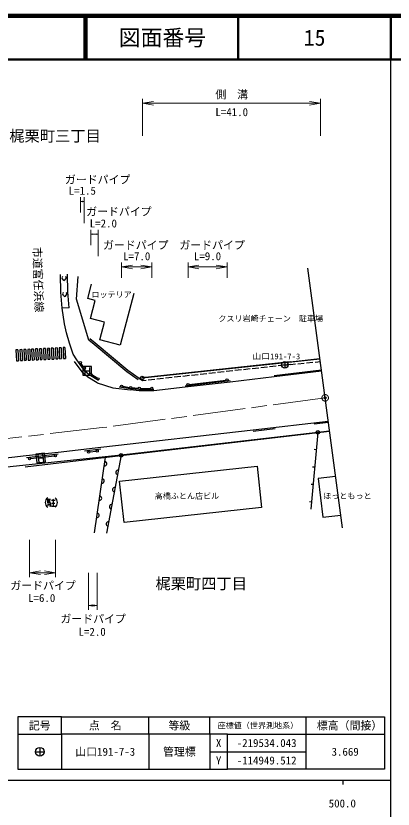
# Model space of a CAD drawing. Units: millimetres at full size, sheet at 1:1000; details may follow other scales. Extents: x 40000 to 680000, y 20000 to 380000.
# Drawn here: x 493015 to 579500, y 198357 to 380000 of the extents above; entities that cross this region are included whole.
import ezdxf
from ezdxf.enums import TextEntityAlignment as Align

# ---------------------------------------------------------------- set-up
doc = ezdxf.new("R2010")
doc.units = ezdxf.units.MM
doc.header["$LTSCALE"] = 1000
doc.header["$PDMODE"] = 32
doc.header["$PDSIZE"] = 500
doc.linetypes.add('CHAIN', pattern=[18.5, 12, -1.5, 3.5, -1.5])
for name, color, linetype, lineweight in [('M-BGD', 7, 'Continuous', 25), ('M-BMK', 2, 'CHAIN', 13), ('M-BMK-HTXT', 7, 'Continuous', 13), ('M-BMK-OTRS', 5, 'Continuous', 25), ('M-BMK-ROW', 30, 'Continuous', 25), ('M-BMK-SRVR', 3, 'Continuous', 25), ('M-STR-HTXT', 7, 'Continuous', 13), ('M-STR-STRC', 7, 'Continuous', 25), ('M-TTL', 2, 'Continuous', 140), ('M-TTL-BAND', 7, 'Continuous', 25), ('M-TTL-LINE', 7, 'Continuous', 50)]:
    doc.layers.add(name, color=color, linetype=linetype, lineweight=lineweight)
doc.layers.add('M-OTRS', color=6, linetype='Continuous')
doc.layers.add('M-TTL-TXT', color=7, linetype='Continuous')
doc.styles.add('ＭＳ ゴシック', font='')
doc.styles.get('ＭＳ ゴシック').set_extended_font_data('MS Gothic')

# ---------------------------------------------------------------- blocks, each defined once
blk = doc.blocks.new('open_arrow')
at = {"color": 0, "linetype": 'Continuous', "lineweight": -2}
blk.add_lwpolyline([(7.5, 1.25), (0, 0), (7.5, -1.25)], dxfattribs=at)

msp = doc.modelspace()

# ---------------------------------------------------------------- linework, layer by layer
at = {"layer": 'M-BGD'}
for p, q in [((503344, 316706), (503222, 320771)), ((504942, 316793), (504822, 320819)), ((506888, 315155), (507266, 320296)), ((509526, 315272), (510386, 318541)), ((503632, 313052), (503344, 316706)), ((505227, 313178), (504942, 316793)), ((520037, 316445), (516915, 304586)), ((509741, 305754), (506888, 315155)), ((511232, 314823), (509526, 315272)), ((510150, 310716), (511232, 314823)), ((505227, 313178), (503632, 313052)), ((504129, 309471), (503632, 313052)), ((513321, 309881), (510150, 310716)), ((504621, 307438), (504129, 309471)), ((512250, 305813), (513321, 309881)), ((505289, 305022), (504621, 307438)), ((510969, 304728), (509741, 305754)), ((511226, 305035), (509998, 306061)), ((516915, 304586), (512250, 305813)), ((506177, 302520), (505289, 305022)), ((518452, 298478), (510969, 304728)), ((518695, 298796), (511226, 305035)), ((506972, 301225), (506177, 302520)), ((508906, 298588), (506972, 301225)), ((555869, 300803), (522006, 297083)), ((552677, 299798), (551186, 299635)), ((554665, 300017), (553174, 299853)), ((555940, 300157), (555162, 300071)), ((562728, 301432), (555888, 300733)), ((557145, 300208), (555954, 300086)), ((559135, 300411), (557643, 300259)), ((561125, 300615), (559632, 300462)), ((562814, 300787), (561622, 300665)), ((509854, 297772), (508906, 298588)), ((521073, 296650), (518452, 298478)), ((521301, 296978), (518695, 298796)), ((536772, 298051), (535281, 297887)), ((538760, 298269), (537269, 298106)), ((540748, 298488), (539257, 298324)), ((542736, 298706), (541245, 298543)), ((544724, 298925), (543233, 298761)), ((546712, 299143), (545221, 298979)), ((548700, 299362), (547209, 299198)), ((550689, 299580), (549197, 299416)), ((563071, 298858), (552206, 297610)), ((511986, 296474), (509854, 297772)), ((522077, 296437), (521301, 296978)), ((522856, 296522), (522077, 296437)), ((524844, 296741), (523353, 296577)), ((526832, 296959), (525341, 296795)), ((528820, 297177), (527329, 297014)), ((530808, 297396), (529317, 297232)), ((532796, 297614), (531305, 297450)), ((542142, 296404), (531818, 295197)), ((534784, 297833), (533293, 297669)), ((519286, 294605), (516716, 294992)), ((521297, 294425), (519286, 294605)), ((524648, 294403), (521297, 294425)), ((552443, 285449), (547391, 284861)), ((564670, 286859), (561383, 286479)), ((517047, 279364), (562906, 284698)), ((562240, 284621), (560669, 267009)), ((562240, 284621), (561742, 284665)), ((562906, 284698), (564927, 284931)), ((512525, 280767), (508762, 280299)), ((561884, 280637), (561386, 280681)), ((495133, 276772), (517047, 279364)), ((502750, 279643), (495422, 278830)), ((511035, 261646), (513568, 278953)), ((517170, 279379), (513806, 261565)), ((516811, 273456), (548298, 276911)), ((548298, 276911), (549337, 267443)), ((561529, 276652), (561031, 276697)), ((566309, 274558), (562316, 274089)), ((517850, 263988), (516811, 273456)), ((561173, 272668), (560675, 272713)), ((562316, 274089), (563362, 265175)), ((500356, 268427), (500356, 269365)), ((500356, 269365), (500941, 269365)), ((500356, 269074), (500886, 269074)), ((500653, 269365), (500653, 268427)), ((501183, 269074), (502005, 269074)), ((501183, 269074), (501998, 269074)), ((501474, 269430), (501649, 269136)), ((501587, 269074), (501587, 267723)), ((500358, 268191), (500241, 267901)), ((500356, 268780), (500883, 268780)), ((501064, 268427), (500356, 268427)), ((500476, 268193), (500536, 267901)), ((500652, 268191), (500710, 267903)), ((500769, 268191), (500887, 267957)), ((500773, 267726), (500883, 267664)), ((500883, 267664), (501005, 267833)), ((501005, 267833), (501064, 268124)), ((501064, 268124), (501064, 268427)), ((501180, 267723), (501995, 267723)), ((501241, 268427), (501940, 268427)), ((549337, 267443), (517850, 263988)), ((560818, 268684), (560320, 268728)), ((563362, 265175), (567495, 265660))]:
    msp.add_line(p, q, dxfattribs=at)
for centre, radius, start, end in [((503858, 320012), 299, 113.25083, 257.08427), ((504058, 319703), 267, 176.33106, 3.27388), ((504260, 320011), 299, 282.52067, 66.3541), ((504025, 316344), 299, 113.25083, 257.08427), ((504427, 316342), 299, 282.52067, 66.3541), ((504225, 316035), 267, 176.33106, 3.27388), ((513352, 277477), 500, 261.67343, 81.67343), ((516428, 275448), 500, 79.30574, 259.30574), ((512773, 273519), 500, 261.67343, 81.67343), ((515686, 271518), 500, 79.30574, 259.30574), ((501016, 268574), 1264, 123.85503, 236.14497), ((501287, 268574), 1264, 303.85503, 56.14497), ((512194, 269562), 500, 261.67343, 81.67343), ((514943, 267587), 500, 79.30574, 259.30574), ((511614, 265604), 500, 261.67343, 81.67343), ((514201, 263657), 500, 79.30574, 259.30574)]:
    msp.add_arc(centre, radius, start, end, dxfattribs=at)
at = {"layer": 'M-BMK'}
for p, q in [((563915, 292527), (512777, 285712)), ((512777, 285712), (429334, 276165))]:
    msp.add_line(p, q, dxfattribs=at)
msp.add_circle((563915, 292527), 750, dxfattribs=at)
at = {"layer": 'M-BMK-OTRS'}
for p, q in [((563915, 292527), (559951, 322264)), ((567878, 262790), (563915, 292527))]:
    msp.add_line(p, q, dxfattribs=at)
at = {"layer": 'M-BMK-ROW'}
msp.add_line((522006, 297083), (562728, 301432), dxfattribs=at)
msp.add_lwpolyline([(564927, 284931), (562240, 284621), (517170, 279379), (477064, 275191)], dxfattribs=at)
for centre in [(522006, 297083), (562240, 284621), (517170, 279379)]:
    msp.add_circle(centre, 400, dxfattribs=at)
at = {"layer": 'M-BMK-SRVR'}
for p, q in [((553901, 300078), (555401, 300078)), ((554651, 300828), (554651, 299329)), ((503500, 219500), (493500, 219500)), ((493500, 219500), (493500, 215500)), ((503500, 215500), (503500, 219500)), ((503500, 219500), (523500, 219500)), ((523500, 215500), (523500, 219500)), ((523500, 219500), (537500, 219500)), ((537500, 215500), (537500, 219500)), ((537500, 219500), (559500, 219500)), ((559500, 219500), (559500, 215500)), ((559500, 219500), (577500, 219500)), ((577500, 219500), (577500, 215500)), ((493500, 215500), (503500, 215500)), ((493500, 215500), (493500, 207500)), ((523500, 215500), (503500, 215500)), ((503500, 215500), (503500, 207500)), ((537500, 215500), (523500, 215500)), ((523500, 215500), (523500, 207500)), ((541500, 215500), (537500, 215500)), ((537500, 215500), (537500, 211500)), ((541500, 211500), (541500, 215500)), ((541500, 215500), (559500, 215500)), ((559500, 215500), (559500, 211500)), ((559500, 215500), (577500, 215500)), ((577500, 215500), (577500, 207500)), ((497500, 211500), (499500, 211500)), ((498500, 212500), (498500, 210500)), ((537500, 211500), (541500, 211500)), ((537500, 211500), (537500, 207500)), ((541500, 207500), (541500, 211500)), ((541500, 211500), (559500, 211500)), ((559500, 211500), (559500, 207500)), ((493500, 207500), (503500, 207500)), ((503500, 207500), (523500, 207500)), ((523500, 207500), (537500, 207500)), ((537500, 207500), (541500, 207500)), ((559500, 207500), (541500, 207500)), ((577500, 207500), (559500, 207500))]:
    msp.add_line(p, q, dxfattribs=at)
for centre, radius in [((554651, 300078), 750), ((498500, 211500), 1000)]:
    msp.add_circle(centre, radius, dxfattribs=at)
at = {"layer": 'M-OTRS'}
msp.add_point((563915, 292527), dxfattribs=at)
at = {"layer": 'M-STR-HTXT'}
for p, q in [((522077, 352500), (522077, 361000)), ((522077, 360000), (562814, 360000)), ((562814, 352500), (562814, 361000)), ((507805, 335000), (507805, 338500)), ((508692, 332500), (508692, 338500)), ((507805, 337500), (508692, 337500)), ((510181, 327500), (510181, 331000)), ((511889, 325000), (511889, 331000)), ((510181, 330000), (511889, 330000)), ((517255, 320000), (517255, 323500)), ((524180, 320000), (524180, 323500)), ((532478, 320000), (532478, 323500)), ((541417, 320000), (541417, 323500)), ((517255, 322500), (524180, 322500)), ((532478, 322500), (541417, 322500)), ((496150, 260000), (496150, 251500)), ((502088, 260000), (502088, 251500)), ((496150, 252500), (502088, 252500)), ((509692, 252500), (509692, 244000)), ((511669, 252500), (511669, 244000)), ((509692, 245000), (511669, 245000))]:
    msp.add_line(p, q, dxfattribs=at)
at = {"layer": 'M-STR-STRC'}
for p, q in [((493493, 303532), (493044, 303511)), ((493044, 303511), (493165, 301016)), ((493493, 303532), (493614, 301038)), ((494392, 303576), (493943, 303554)), ((493943, 303554), (494063, 301059)), ((494392, 303576), (494513, 301081)), ((495291, 303619), (494842, 303598)), ((494842, 303598), (494962, 301103)), ((495291, 303619), (495412, 301125)), ((496190, 303663), (495741, 303641)), ((495741, 303641), (495861, 301146)), ((496190, 303663), (496311, 301168)), ((497089, 303706), (496640, 303684)), ((496640, 303684), (496760, 301190)), ((497089, 303706), (497210, 301212)), ((497988, 303750), (497539, 303728)), ((497539, 303728), (497659, 301233)), ((497988, 303750), (498109, 301255)), ((498887, 303793), (498438, 303771)), ((498438, 303771), (498558, 301277)), ((498887, 303793), (499008, 301298)), ((499786, 303836), (499337, 303815)), ((499337, 303815), (499457, 301320)), ((499786, 303836), (499907, 301342)), ((500685, 303880), (500236, 303858)), ((500236, 303858), (500356, 301364)), ((500685, 303880), (500806, 301385)), ((501584, 303923), (501135, 303902)), ((501135, 303902), (501255, 301407)), ((501584, 303923), (501705, 301429)), ((502483, 303967), (502034, 303945)), ((502034, 303945), (502154, 301450)), ((502483, 303967), (502604, 301472)), ((503382, 304010), (502932, 303988)), ((502932, 303988), (503053, 301494)), ((503382, 304010), (503502, 301516)), ((504281, 304054), (503831, 304032)), ((503831, 304032), (503952, 301537)), ((504281, 304054), (504401, 301559)), ((503952, 301537), (504401, 301559)), ((493165, 301016), (493614, 301038)), ((494063, 301059), (494513, 301081)), ((494962, 301103), (495412, 301125)), ((495861, 301146), (496311, 301168)), ((496760, 301190), (497210, 301212)), ((497659, 301233), (498109, 301255)), ((498558, 301277), (499008, 301298)), ((499457, 301320), (499907, 301342)), ((500356, 301364), (500806, 301385)), ((501255, 301407), (501705, 301429)), ((502154, 301450), (502604, 301472)), ((503053, 301494), (503502, 301516)), ((508463, 298178), (506488, 300870)), ((508544, 299588), (507953, 300394)), ((510366, 299706), (508366, 299706)), ((508366, 299706), (508366, 297706)), ((509500, 297286), (508463, 298178)), ((508906, 297791), (508906, 299490)), ((508906, 298706), (509897, 298706)), ((509897, 299501), (509897, 297796)), ((510366, 297706), (510366, 299706)), ((563104, 298610), (552236, 297361)), ((508366, 297706), (510366, 297706)), ((511673, 295961), (509500, 297286)), ((511675, 297014), (510394, 297794)), ((542171, 296155), (531845, 294948)), ((532726, 295605), (541169, 296592)), ((552236, 297361), (542171, 296155)), ((511673, 295961), (515269, 294852)), ((515269, 294852), (519264, 294356)), ((517502, 295177), (519074, 294940)), ((521285, 294175), (519264, 294356)), ((519571, 294881), (521062, 294747)), ((521561, 294723), (523930, 294708)), ((531845, 294948), (524661, 294153)), ((524661, 294153), (521285, 294175)), ((564631, 287149), (547396, 285111)), ((547396, 285111), (512477, 281139)), ((502706, 280041), (495377, 279227)), ((499561, 279882), (497575, 279649)), ((499795, 277896), (499561, 279882)), ((512477, 281139), (502706, 280041)), ((509940, 280143), (511421, 280327)), ((495377, 279227), (487934, 278386)), ((496399, 278636), (501839, 279240)), ((497575, 279649), (497808, 277662)), ((498335, 277810), (498137, 279497)), ((498228, 278718), (499213, 278834)), ((499120, 279624), (499319, 277931)), ((497808, 277662), (499795, 277896))]:
    msp.add_line(p, q, dxfattribs=at)
for centre in [(507805, 300596), (508692, 299386), (510181, 297925), (511889, 296884), (541417, 296621), (517255, 295215), (519322, 294903), (521311, 294724), (524180, 294706), (532478, 295576), (509692, 280113), (511669, 280358), (496150, 278609), (502088, 279268)]:
    msp.add_circle(centre, 250, dxfattribs=at)
at = {"layer": 'M-TTL'}
msp.add_line((680000, 380000), (40000, 380000), dxfattribs=at)
at = {"layer": 'M-TTL-BAND'}
for p, q in [((579000, 20000), (579000, 370000)), ((40000, 205000), (579000, 205000)), ((568000, 205000), (568000, 204000))]:
    msp.add_line(p, q, dxfattribs=at)
at = {"layer": 'M-TTL-LINE'}
for p, q in [((508747, 380000), (508747, 370000)), ((509247, 380000), (509247, 370000)), ((543997, 380000), (543997, 370000)), ((579000, 380000), (579000, 370000)), ((40000, 370000), (680000, 370000))]:
    msp.add_line(p, q, dxfattribs=at)

# ---------------------------------------------------------------- block references
at = {"layer": 'M-STR-HTXT'}
for p, xscale, yscale in [((522077, 360000), 333, 333), ((507805, 337500), 66.7, 66.7), ((510181, 330000), 66.7, 66.7), ((517255, 322500), 333, 333), ((532478, 322500), 333, 333), ((496150, 252500), 333, 333), ((509692, 245000), 133, 133)]:
    msp.add_blockref('open_arrow', p, dxfattribs=dict(at, xscale=xscale, yscale=yscale))
at = {"layer": 'M-STR-HTXT', "rotation": 180}
for p, xscale, yscale in [((562814, 360000), 333, 333), ((508692, 337500), 66.7, 66.7), ((511889, 330000), 66.7, 66.7), ((524180, 322500), 333, 333), ((541417, 322500), 333, 333), ((502088, 252500), 333, 333), ((511669, 245000), 133, 133)]:
    msp.add_blockref('open_arrow', p, dxfattribs=dict(at, xscale=xscale, yscale=yscale))

# ---------------------------------------------------------------- texts
at = {"layer": 'M-BGD', "style": 'ＭＳ ゴシック'}
for s, p in [('ロッテリア', (514973, 316180)), ('クスリ岩崎チェーン\u3000駐車場', (551436, 310675)), ('高橋ふとん店ビル', (532226, 270060)), ('ほっともっと', (569013, 270072))]:
    msp.add_text(s, height=1320, dxfattribs=at).set_placement(p, align=Align.MIDDLE_CENTER)
at = {"layer": 'M-BMK-HTXT', "style": 'ＭＳ ゴシック'}
for s, p in [('梶栗町三丁目', (502000, 352500)), ('梶栗町四丁目', (535500, 250000))]:
    msp.add_text(s, height=2566, dxfattribs=at).set_placement(p, align=Align.MIDDLE_CENTER)
msp.add_text('市道富任浜線', height=1833, rotation=271.987, dxfattribs=at).set_placement((498106, 319600), align=Align.MIDDLE_CENTER)
at = {"layer": 'M-BMK-SRVR', "style": 'ＭＳ ゴシック', "width": 1.1}
msp.add_text('山口191-7-3', height=1320, dxfattribs=at).set_placement((547220, 300970), align=Align.BOTTOM_LEFT)
at = {"layer": 'M-BMK-SRVR', "style": 'ＭＳ ゴシック'}
for s, height, p in [('記号', 1833, (498500, 217500)), ('点\u3000名', 1833, (513500, 217500)), ('等級', 1833, (530500, 217500)), ('座標値（世界測地系）', 1320, (548500, 217500)), ('標高（間接）', 1833, (569500, 217500)), ('X', 1833, (539500, 213500)), ('-219534.043', 1833, (550500, 213500)), ('山口191-7-3', 1833, (513500, 211500)), ('管理標', 1833, (530500, 211500)), ('3.669', 1833, (568500, 211500)), ('Y', 1833, (539500, 209500)), ('-114949.512', 1833, (550500, 209500))]:
    msp.add_text(s, height=height, dxfattribs=at).set_placement(p, align=Align.MIDDLE_CENTER)
at = {"layer": 'M-STR-HTXT', "style": 'ＭＳ ゴシック'}
for s, p in [('側\u3000溝', (542500, 362000)), ('ガードパイプ', (511755, 342500)), ('ガードパイプ', (516637, 335177)), ('ガードパイプ', (520500, 327500)), ('ガードパイプ', (538000, 327500)), ('ガードパイプ', (499250, 249550)), ('ガードパイプ', (510728, 241922))]:
    msp.add_text(s, height=1833, dxfattribs=at).set_placement(p, align=Align.MIDDLE_CENTER)
for s, p in [('L=41.0', (542500, 356500)), ('L=1.5', (508249, 338500)), ('L=2.0', (513071, 330995)), ('L=7.0', (520717, 323500)), ('L=9.0', (536948, 323500)), ('L=6.0', (498941, 245235)), ('L=2.0', (510500, 237500))]:
    msp.add_text(s, height=1833, dxfattribs=at).set_placement(p, align=Align.BOTTOM_CENTER)
at = {"layer": 'M-TTL-BAND', "style": 'ＭＳ ゴシック'}
msp.add_text('500.0', height=1833, dxfattribs=at).set_placement((567844, 198195), align=Align.BOTTOM_CENTER)
at = {"layer": 'M-TTL-TXT', "style": 'ＭＳ ゴシック'}
for s, p in [('図面番号', (526622, 375000)), ('15', (561497, 375000))]:
    msp.add_text(s, height=3666, dxfattribs=at).set_placement(p, align=Align.MIDDLE_CENTER)

doc.saveas('drawing.dxf')
